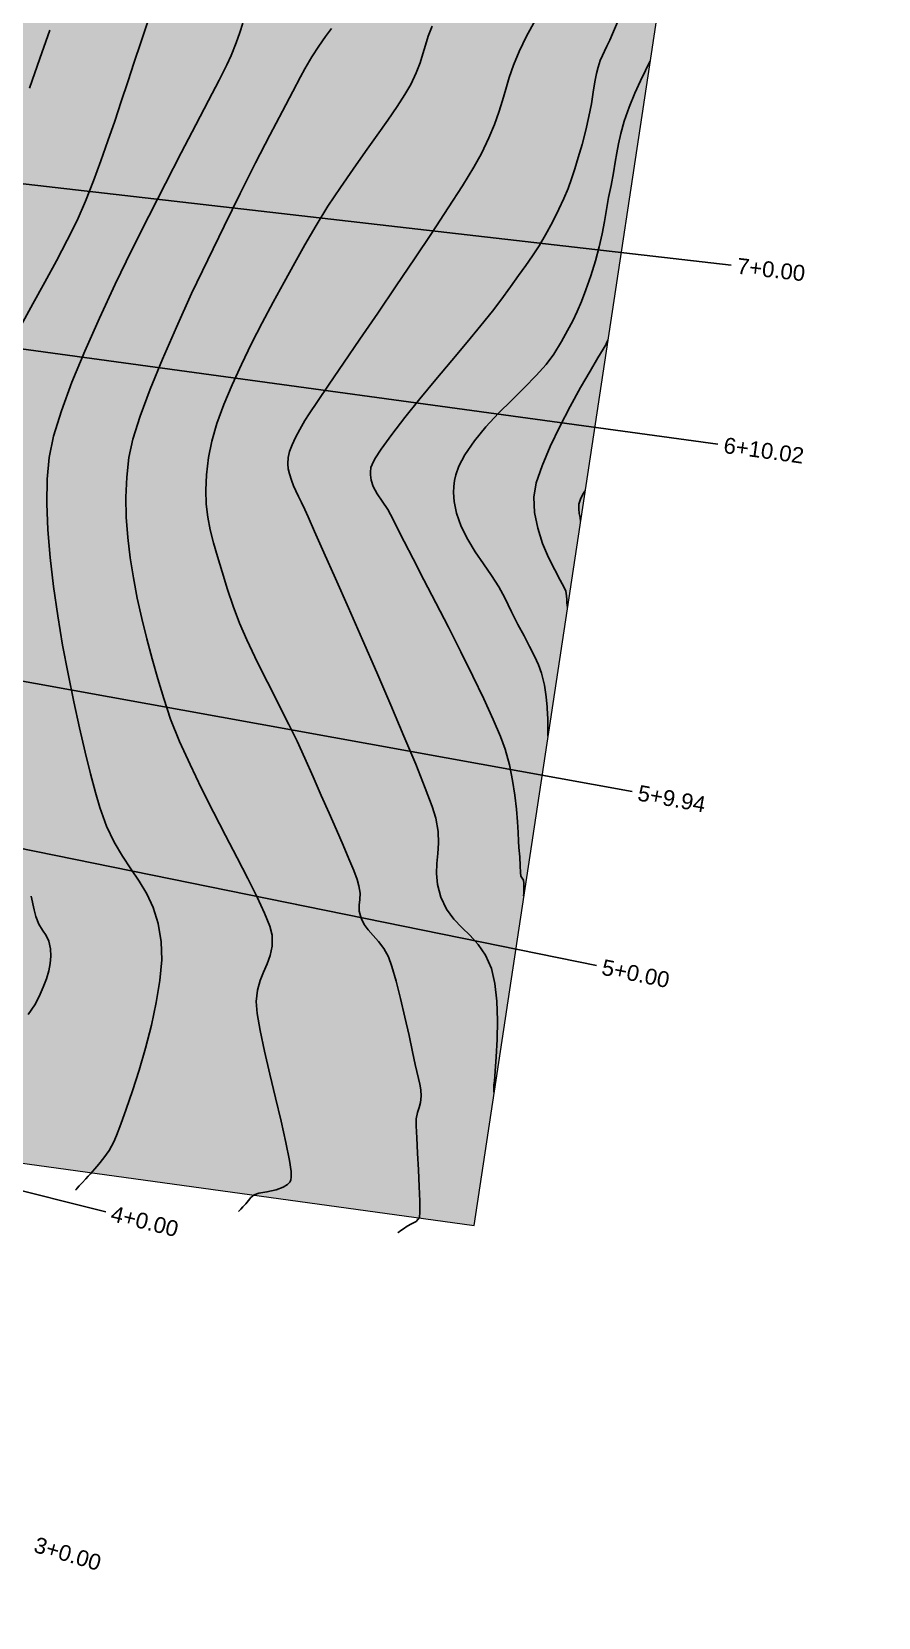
# Model space of a CAD drawing. Header units: millimetres. Extents: x 340454 to 342791, y 6993867 to 6995092.
# Drawn here: x 342066.9 to 342120.3, y 6994410.2 to 6994510.2 of the extents above; entities that cross this region are included whole.
import ezdxf

# ---------------------------------------------------------------- set-up
doc = ezdxf.new("R2010")
doc.units = ezdxf.units.MM
doc.header["$LTSCALE"] = 10
doc.linetypes.add('DASHDOT', pattern=[25.4, 12.7, -6.35, 0, -6.35])
for name, color, linetype in [('F-HZ-SECAO-TXT', 7, 'Continuous'), ('T-HM-CURVA_INTERMEDIARIA', 45, 'Continuous'), ('T-HM-CURVA_MESTRA', 20, 'Continuous'), ('U-SC-SECAO_TIPO', 251, 'Continuous'), ('URB-Quadras', 3, 'Continuous')]:
    doc.layers.add(name, color=color, linetype=linetype)
doc.styles.add('ARIAL', font='arial.ttf', dxfattribs={"height": 2})

msp = doc.modelspace()

# ---------------------------------------------------------------- hatches: boundary and pattern name
at = {"lineweight": 20, "true_color": 0xfeeab9, "transparency": 33554518}
msp.add_hatch(color=254, dxfattribs=at).paths.add_polyline_path([(342119.159, 6994595.596), (342116.405, 6994600.719), (342115.526, 6994606.747), (342114.078, 6994622.168), (342111.537, 6994629.785), (342111.937, 6994638.612), (342110.22, 6994640.731), (342109.395, 6994645.913), (342105.489, 6994649.745), (342102.922, 6994655.377), (342098.078, 6994662.845), (342096.429, 6994677.718), (342097.194, 6994681.316), (342096.663, 6994685.441), (342098.361, 6994694.551), (342074.759, 6994718.153), (342070.902, 6994715.191, 0.018566), (342058.078, 6994636.195, 0.019313), (342051.792, 6994564.842, -0.000141), (342050.049, 6994525.137, -0.0035), (342048.827, 6994509.216, -0.002554), (342047.698, 6994496.488, -0.003076), (342046.981, 6994490.915), (342046.899, 6994471.038, -0.058975), (342015.5, 6994367.645), (342048.507, 6994361.761), (342062.35, 6994439.415), (342094.824, 6994434.95)])

# ---------------------------------------------------------------- linework, layer by layer
at = {"layer": 'T-HM-CURVA_INTERMEDIARIA', "color": 45, "linetype": 'Continuous', "lineweight": -3, "flags": 128}
for points, elevation in [([(342066.79, 6994506.665), (342067.441, 6994508.551), (342068.059, 6994510.326)], 706), ([(342069.685, 6994437.19), (342069.714, 6994437.222), (342069.783, 6994437.298), (342069.911, 6994437.437), (342070.103, 6994437.645), (342070.329, 6994437.891), (342070.479, 6994438.054), (342070.618, 6994438.199), (342070.75, 6994438.349), (342070.893, 6994438.508), (342071.153, 6994438.802), (342071.475, 6994439.203), (342071.808, 6994439.683), (342072.097, 6994440.213), (342072.269, 6994440.626), (342072.541, 6994441.334), (342072.886, 6994442.288), (342073.278, 6994443.439), (342073.689, 6994444.736), (342074.094, 6994446.13), (342074.466, 6994447.572), (342074.779, 6994449.012), (342075.006, 6994450.401), (342075.12, 6994451.688), (342075.096, 6994452.825), (342074.901, 6994453.997), (342074.586, 6994454.994), (342074.176, 6994455.866), (342073.698, 6994456.664), (342073.178, 6994457.437), (342072.644, 6994458.237), (342072.121, 6994459.114), (342071.636, 6994460.119), (342071.215, 6994461.301), (342070.946, 6994462.252), (342070.635, 6994463.427), (342070.294, 6994464.795), (342069.935, 6994466.322), (342069.57, 6994467.978), (342069.211, 6994469.73), (342068.871, 6994471.547), (342068.561, 6994473.396), (342068.294, 6994475.246), (342068.081, 6994477.064), (342067.935, 6994478.818), (342067.867, 6994480.478), (342067.891, 6994482.01), (342068.017, 6994483.383), (342068.301, 6994484.723), (342068.792, 6994486.319), (342069.459, 6994488.123), (342070.269, 6994490.087), (342071.191, 6994492.165), (342072.192, 6994494.308), (342073.241, 6994496.47), (342074.305, 6994498.602), (342075.352, 6994500.659), (342076.352, 6994502.591), (342077.27, 6994504.352), (342078.077, 6994505.894), (342078.738, 6994507.17), (342079.224, 6994508.133), (342079.501, 6994508.735), (342079.807, 6994509.523), (342080.045, 6994510.184), (342080.243, 6994510.769)], 704), ([(342079.971, 6994435.822), (342079.992, 6994435.844), (342080.038, 6994435.894), (342080.116, 6994435.979), (342080.24, 6994436.114), (342080.425, 6994436.314), (342080.589, 6994436.517), (342080.734, 6994436.7), (342080.947, 6994436.881), (342081.254, 6994436.975), (342081.761, 6994437.062), (342082.345, 6994437.192), (342082.785, 6994437.358), (342083.059, 6994437.535), (342083.199, 6994437.683), (342083.254, 6994437.768), (342083.275, 6994437.821), (342083.296, 6994437.983), (342083.28, 6994438.351), (342083.181, 6994439.045), (342082.957, 6994440.179), (342082.654, 6994441.523), (342082.306, 6994442.99), (342081.947, 6994444.491), (342081.61, 6994445.938), (342081.332, 6994447.241), (342081.144, 6994448.312), (342081.082, 6994449.063), (342081.159, 6994449.79), (342081.328, 6994450.397), (342081.547, 6994450.931), (342081.774, 6994451.438), (342081.966, 6994451.964), (342082.081, 6994452.554), (342082.079, 6994453.255), (342081.935, 6994453.832), (342081.613, 6994454.641), (342081.142, 6994455.649), (342080.554, 6994456.823), (342079.877, 6994458.128), (342079.144, 6994459.533), (342078.384, 6994461.004), (342077.628, 6994462.507), (342076.905, 6994464.01), (342076.247, 6994465.478), (342075.684, 6994466.88), (342075.246, 6994468.182), (342074.882, 6994469.428), (342074.526, 6994470.686), (342074.186, 6994471.952), (342073.869, 6994473.224), (342073.582, 6994474.501), (342073.332, 6994475.781), (342073.128, 6994477.06), (342072.977, 6994478.337), (342072.885, 6994479.61), (342072.861, 6994480.877), (342072.911, 6994482.135), (342073.044, 6994483.383), (342073.297, 6994484.541), (342073.755, 6994485.994), (342074.386, 6994487.69), (342075.16, 6994489.577), (342076.045, 6994491.601), (342077.01, 6994493.711), (342078.023, 6994495.854), (342079.055, 6994497.977), (342080.072, 6994500.029), (342081.045, 6994501.957), (342081.942, 6994503.708), (342082.732, 6994505.23), (342083.384, 6994506.471), (342083.867, 6994507.378), (342084.149, 6994507.898), (342084.588, 6994508.642), (342085.032, 6994509.317), (342085.456, 6994509.919), (342085.835, 6994510.444)], 703), ([(342090.016, 6994434.485), (342090.043, 6994434.504), (342090.103, 6994434.547), (342090.206, 6994434.619), (342090.367, 6994434.733), (342090.609, 6994434.904), (342090.888, 6994435.054), (342091.163, 6994435.201), (342091.377, 6994435.446), (342091.413, 6994435.782), (342091.407, 6994436.469), (342091.37, 6994437.394), (342091.316, 6994438.445), (342091.258, 6994439.511), (342091.207, 6994440.48), (342091.176, 6994441.239), (342091.178, 6994441.676), (342091.25, 6994442.078), (342091.353, 6994442.388), (342091.447, 6994442.697), (342091.493, 6994443.097), (342091.474, 6994443.51), (342091.411, 6994443.853), (342091.317, 6994444.206), (342091.209, 6994444.648), (342091.112, 6994445.107), (342090.944, 6994445.902), (342090.721, 6994446.929), (342090.463, 6994448.083), (342090.186, 6994449.261), (342089.908, 6994450.357), (342089.647, 6994451.269), (342089.42, 6994451.891), (342089.125, 6994452.423), (342088.797, 6994452.861), (342088.464, 6994453.237), (342088.151, 6994453.583), (342087.886, 6994453.933), (342087.694, 6994454.319), (342087.587, 6994454.767), (342087.581, 6994455.148), (342087.615, 6994455.51), (342087.63, 6994455.903), (342087.565, 6994456.374), (342087.445, 6994456.764), (342087.231, 6994457.334), (342086.935, 6994458.06), (342086.571, 6994458.92), (342086.15, 6994459.891), (342085.684, 6994460.949), (342085.188, 6994462.072), (342084.672, 6994463.235), (342084.149, 6994464.417), (342083.66, 6994465.482), (342083.141, 6994466.547), (342082.603, 6994467.612), (342082.058, 6994468.677), (342081.517, 6994469.742), (342080.991, 6994470.806), (342080.493, 6994471.871), (342080.033, 6994472.935), (342079.624, 6994473.999), (342079.276, 6994475.062), (342078.943, 6994476.164), (342078.644, 6994477.133), (342078.387, 6994478.006), (342078.178, 6994478.823), (342078.022, 6994479.62), (342077.927, 6994480.437), (342077.899, 6994481.31), (342077.945, 6994482.28), (342078.07, 6994483.383), (342078.275, 6994484.403), (342078.602, 6994485.519), (342079.035, 6994486.711), (342079.555, 6994487.961), (342080.144, 6994489.25), (342080.786, 6994490.562), (342081.461, 6994491.876), (342082.153, 6994493.176), (342082.843, 6994494.442), (342083.515, 6994495.657), (342084.149, 6994496.801), (342084.854, 6994498.018), (342085.61, 6994499.227), (342086.397, 6994500.416), (342087.19, 6994501.569), (342087.967, 6994502.671), (342088.706, 6994503.707), (342089.384, 6994504.663), (342089.979, 6994505.524), (342090.467, 6994506.274), (342090.826, 6994506.899), (342091.172, 6994507.632), (342091.415, 6994508.264), (342091.597, 6994508.835), (342091.758, 6994509.386), (342091.939, 6994509.957), (342092.182, 6994510.589)], 702), ([(342096.074, 6994443.362), (342096.074, 6994443.375), (342096.075, 6994443.414), (342096.076, 6994443.491), (342096.078, 6994443.588), (342096.081, 6994443.697), (342096.082, 6994443.805), (342096.105, 6994444.049), (342096.161, 6994444.669), (342096.226, 6994445.575), (342096.279, 6994446.674), (342096.297, 6994447.875), (342096.259, 6994449.084), (342096.142, 6994450.21), (342095.924, 6994451.161), (342095.553, 6994452.003), (342095.094, 6994452.67), (342094.583, 6994453.227), (342094.055, 6994453.739), (342093.547, 6994454.27), (342093.094, 6994454.885), (342092.732, 6994455.649), (342092.517, 6994456.445), (342092.447, 6994457.142), (342092.469, 6994457.782), (342092.53, 6994458.408), (342092.577, 6994459.062), (342092.558, 6994459.787), (342092.42, 6994460.626), (342092.188, 6994461.358), (342091.749, 6994462.519), (342091.141, 6994464.028), (342090.402, 6994465.801), (342089.571, 6994467.756), (342088.684, 6994469.812), (342087.781, 6994471.885), (342086.9, 6994473.895), (342086.078, 6994475.758), (342085.354, 6994477.392), (342084.766, 6994478.716), (342084.351, 6994479.646), (342084.149, 6994480.101), (342083.939, 6994480.55), (342083.747, 6994480.928), (342083.576, 6994481.267), (342083.428, 6994481.595), (342083.306, 6994481.943), (342083.185, 6994482.34), (342083.101, 6994482.663), (342083.068, 6994482.985), (342083.097, 6994483.383), (342083.188, 6994483.765), (342083.348, 6994484.181), (342083.568, 6994484.637), (342083.838, 6994485.143), (342084.149, 6994485.704), (342084.418, 6994486.132), (342084.943, 6994486.918), (342085.683, 6994488.006), (342086.592, 6994489.336), (342087.629, 6994490.851), (342088.749, 6994492.49), (342089.91, 6994494.197), (342091.067, 6994495.911), (342092.179, 6994497.576), (342093.2, 6994499.132), (342094.089, 6994500.52), (342094.802, 6994501.682), (342095.295, 6994502.56), (342095.761, 6994503.529), (342096.114, 6994504.386), (342096.387, 6994505.164), (342096.611, 6994505.894), (342096.819, 6994506.608), (342097.044, 6994507.338), (342097.316, 6994508.117), (342097.668, 6994508.974), (342098.133, 6994509.943), (342098.682, 6994510.936)], 701), ([(342105.953, 6994508.417), (342105.951, 6994508.413), (342105.942, 6994508.394), (342105.935, 6994508.382), (342105.852, 6994508.221), (342105.633, 6994507.784), (342105.323, 6994507.138), (342104.968, 6994506.346), (342104.612, 6994505.476), (342104.301, 6994504.591), (342104.076, 6994503.812), (342103.927, 6994503.166), (342103.824, 6994502.586), (342103.734, 6994502.001), (342103.625, 6994501.341), (342103.467, 6994500.538), (342103.316, 6994499.777), (342103.182, 6994499.023), (342103.048, 6994498.262), (342102.898, 6994497.478), (342102.716, 6994496.657), (342102.484, 6994495.784), (342102.186, 6994494.845), (342101.876, 6994493.96), (342101.601, 6994493.227), (342101.335, 6994492.589), (342101.052, 6994491.992), (342100.728, 6994491.382), (342100.336, 6994490.702), (342099.852, 6994489.9), (342099.379, 6994489.252), (342098.749, 6994488.549), (342098.007, 6994487.797), (342097.2, 6994487.003), (342096.374, 6994486.175), (342095.574, 6994485.318), (342094.847, 6994484.44), (342094.24, 6994483.548), (342093.871, 6994482.829), (342093.679, 6994482.288), (342093.595, 6994481.928), (342093.569, 6994481.748), (342093.549, 6994481.55), (342093.534, 6994481.161), (342093.569, 6994480.596), (342093.712, 6994479.874), (342094.016, 6994479.017), (342094.425, 6994478.203), (342094.904, 6994477.425), (342095.414, 6994476.675), (342095.918, 6994475.946), (342096.38, 6994475.23), (342096.762, 6994474.52), (342097.183, 6994473.649), (342097.591, 6994472.855), (342097.977, 6994472.13), (342098.329, 6994471.467), (342098.637, 6994470.857), (342098.892, 6994470.294), (342099.083, 6994469.768), (342099.262, 6994469.023), (342099.376, 6994468.278), (342099.439, 6994467.625), (342099.466, 6994467.155), (342099.473, 6994466.96), (342099.475, 6994466.871), (342099.475, 6994466.781), (342099.477, 6994466.558), (342099.48, 6994466.148), (342099.483, 6994465.81)], 699), ([(342103.278, 6994490.8), (342103.271, 6994490.785), (342103.249, 6994490.738), (342103.208, 6994490.651), (342103.169, 6994490.566), (342103.134, 6994490.492), (342103.1, 6994490.418), (342102.974, 6994490.213), (342102.639, 6994489.661), (342102.147, 6994488.831), (342101.548, 6994487.79), (342100.895, 6994486.605), (342100.237, 6994485.343), (342099.627, 6994484.073), (342099.115, 6994482.862), (342098.753, 6994481.776), (342098.592, 6994480.884), (342098.635, 6994479.903), (342098.838, 6994478.914), (342099.152, 6994477.957), (342099.526, 6994477.068), (342099.91, 6994476.285), (342100.253, 6994475.647), (342100.506, 6994475.19), (342100.618, 6994474.952), (342100.661, 6994474.663), (342100.675, 6994474.421), (342100.684, 6994474.242), (342100.701, 6994474.054), (342100.714, 6994473.918)], 698), ([(342101.833, 6994481.284), (342101.831, 6994481.282), (342101.825, 6994481.268), (342101.82, 6994481.258), (342101.737, 6994481.131), (342101.569, 6994480.824), (342101.442, 6994480.445), (342101.427, 6994480.151), (342101.459, 6994479.855), (342101.508, 6994479.586), (342101.542, 6994479.37)], 697)]:
    msp.add_lwpolyline(points, dxfattribs=dict(at, elevation=elevation))
at = {"layer": 'T-HM-CURVA_MESTRA', "color": 20, "linetype": 'Continuous', "lineweight": -3, "flags": 128}
for points, elevation in [([(342066.224, 6994491.69), (342066.982, 6994493.073), (342067.74, 6994494.437), (342068.475, 6994495.773), (342069.164, 6994497.075), (342069.784, 6994498.334), (342070.311, 6994499.545), (342070.811, 6994500.826), (342071.281, 6994502.091), (342071.727, 6994503.343), (342072.155, 6994504.585), (342072.571, 6994505.824), (342072.98, 6994507.061), (342073.389, 6994508.302), (342073.803, 6994509.551), (342074.229, 6994510.811)], 705), ([(342103.868, 6994510.827), (342103.558, 6994510.107), (342103.383, 6994509.701), (342103.206, 6994509.31), (342103.056, 6994509.002), (342102.921, 6994508.721), (342102.79, 6994508.407), (342102.651, 6994508.004), (342102.551, 6994507.6), (342102.453, 6994507.066), (342102.348, 6994506.422), (342102.225, 6994505.686), (342102.074, 6994504.877), (342101.885, 6994504.015), (342101.646, 6994503.118), (342101.402, 6994502.288), (342101.187, 6994501.581), (342100.979, 6994500.95), (342100.755, 6994500.346), (342100.492, 6994499.722), (342100.169, 6994499.03), (342099.764, 6994498.221), (342099.33, 6994497.413), (342098.922, 6994496.719), (342098.518, 6994496.093), (342098.098, 6994495.486), (342097.638, 6994494.852), (342097.118, 6994494.142), (342096.515, 6994493.308), (342095.985, 6994492.61), (342095.258, 6994491.711), (342094.385, 6994490.658), (342093.418, 6994489.503), (342092.407, 6994488.293), (342091.405, 6994487.078), (342090.462, 6994485.908), (342089.629, 6994484.832), (342088.959, 6994483.899), (342088.573, 6994483.289), (342088.39, 6994482.928), (342088.323, 6994482.739), (342088.308, 6994482.661), (342088.296, 6994482.532), (342088.291, 6994482.288), (342088.331, 6994481.956), (342088.458, 6994481.558), (342088.709, 6994481.096), (342089.027, 6994480.627), (342089.376, 6994480.101), (342089.719, 6994479.469), (342089.98, 6994478.939), (342090.414, 6994478.09), (342090.987, 6994476.981), (342091.666, 6994475.67), (342092.415, 6994474.217), (342093.202, 6994472.68), (342093.991, 6994471.117), (342094.75, 6994469.588), (342095.444, 6994468.151), (342096.038, 6994466.864), (342096.5, 6994465.787), (342096.795, 6994464.978), (342097.058, 6994463.993), (342097.256, 6994463.018), (342097.398, 6994462.078), (342097.496, 6994461.2), (342097.56, 6994460.407), (342097.6, 6994459.724), (342097.629, 6994459.176), (342097.657, 6994458.788), (342097.702, 6994458.185), (342097.727, 6994457.629), (342097.745, 6994457.201), (342097.77, 6994456.98), (342097.862, 6994456.851), (342097.953, 6994456.722), (342097.973, 6994456.535), (342097.962, 6994456.299), (342097.96, 6994456.095), (342097.955, 6994455.89), (342097.951, 6994455.727)], 700), ([(342066.703, 6994448.244), (342067.112, 6994448.862), (342067.396, 6994449.381), (342067.651, 6994449.965), (342067.852, 6994450.501), (342067.999, 6994450.999), (342068.092, 6994451.472), (342068.13, 6994451.934), (342068.113, 6994452.395), (342068.008, 6994452.873), (342067.826, 6994453.24), (342067.605, 6994453.57), (342067.379, 6994453.939), (342067.185, 6994454.421), (342067.084, 6994454.842), (342066.895, 6994455.716)], 705)]:
    msp.add_lwpolyline(points, dxfattribs=dict(at, elevation=elevation))
at = {"layer": 'U-SC-SECAO_TIPO', "color": 251, "linetype": 'DASHDOT', "lineweight": -3}
for points in [[(342033.388, 6994504.433), (342048.29, 6994502.721), (342111.049, 6994495.511)], [(342032.187, 6994494.893), (342047.048, 6994492.859), (342110.213, 6994484.213)], [(342032.137, 6994475.464), (342046.897, 6994472.791), (342104.803, 6994462.308)], [(342030.322, 6994466.017), (342045.021, 6994463.028), (342102.543, 6994451.331)], [(342026.057, 6994447.144), (342040.613, 6994443.522), (342071.592, 6994435.813)]]:
    msp.add_lwpolyline(points, dxfattribs=at)
at = {"layer": 'URB-Quadras', "color": 0, "lineweight": 0}
msp.add_lwpolyline([(342069.399, 6994708.813, 0.045635), (342051.126, 6994542.93, -0.025997), (342047.382, 6994495.357, -0.074236), (342047.446, 6994494.929, -0.140946), (342047.222, 6994494.149, -0.001427), (342046.866, 6994491.552), (342046.896, 6994472.792, -0.055302), (342017.79, 6994375.104), (342015.495, 6994367.637), (342048.506, 6994361.753), (342062.35, 6994439.415), (342094.824, 6994434.95), (342120.326, 6994603.299)], format="xyb", dxfattribs=at)

# ---------------------------------------------------------------- texts
at = {"layer": 'F-HZ-SECAO-TXT', "color": 7, "linetype": 'Continuous', "lineweight": -3, "char_height": 1, "attachment_point": 4, "style": 'ARIAL'}
for s, insert, rotation in [('7+0.00', (342111.421, 6994495.468), 353.44645), ('6+10.02', (342110.584, 6994484.162), 352.20619), ('5+9.94', (342105.172, 6994462.241), 349.7383), ('5+0.00', (342102.91, 6994451.256), 348.50583), ('4+0.00', (342071.956, 6994435.722), 346.02657), ('3+0.00', (342067.118, 6994414.847), 343.54732)]:
    msp.add_mtext(s, dxfattribs=dict(at, insert=insert, rotation=rotation))

doc.saveas('drawing.dxf')
